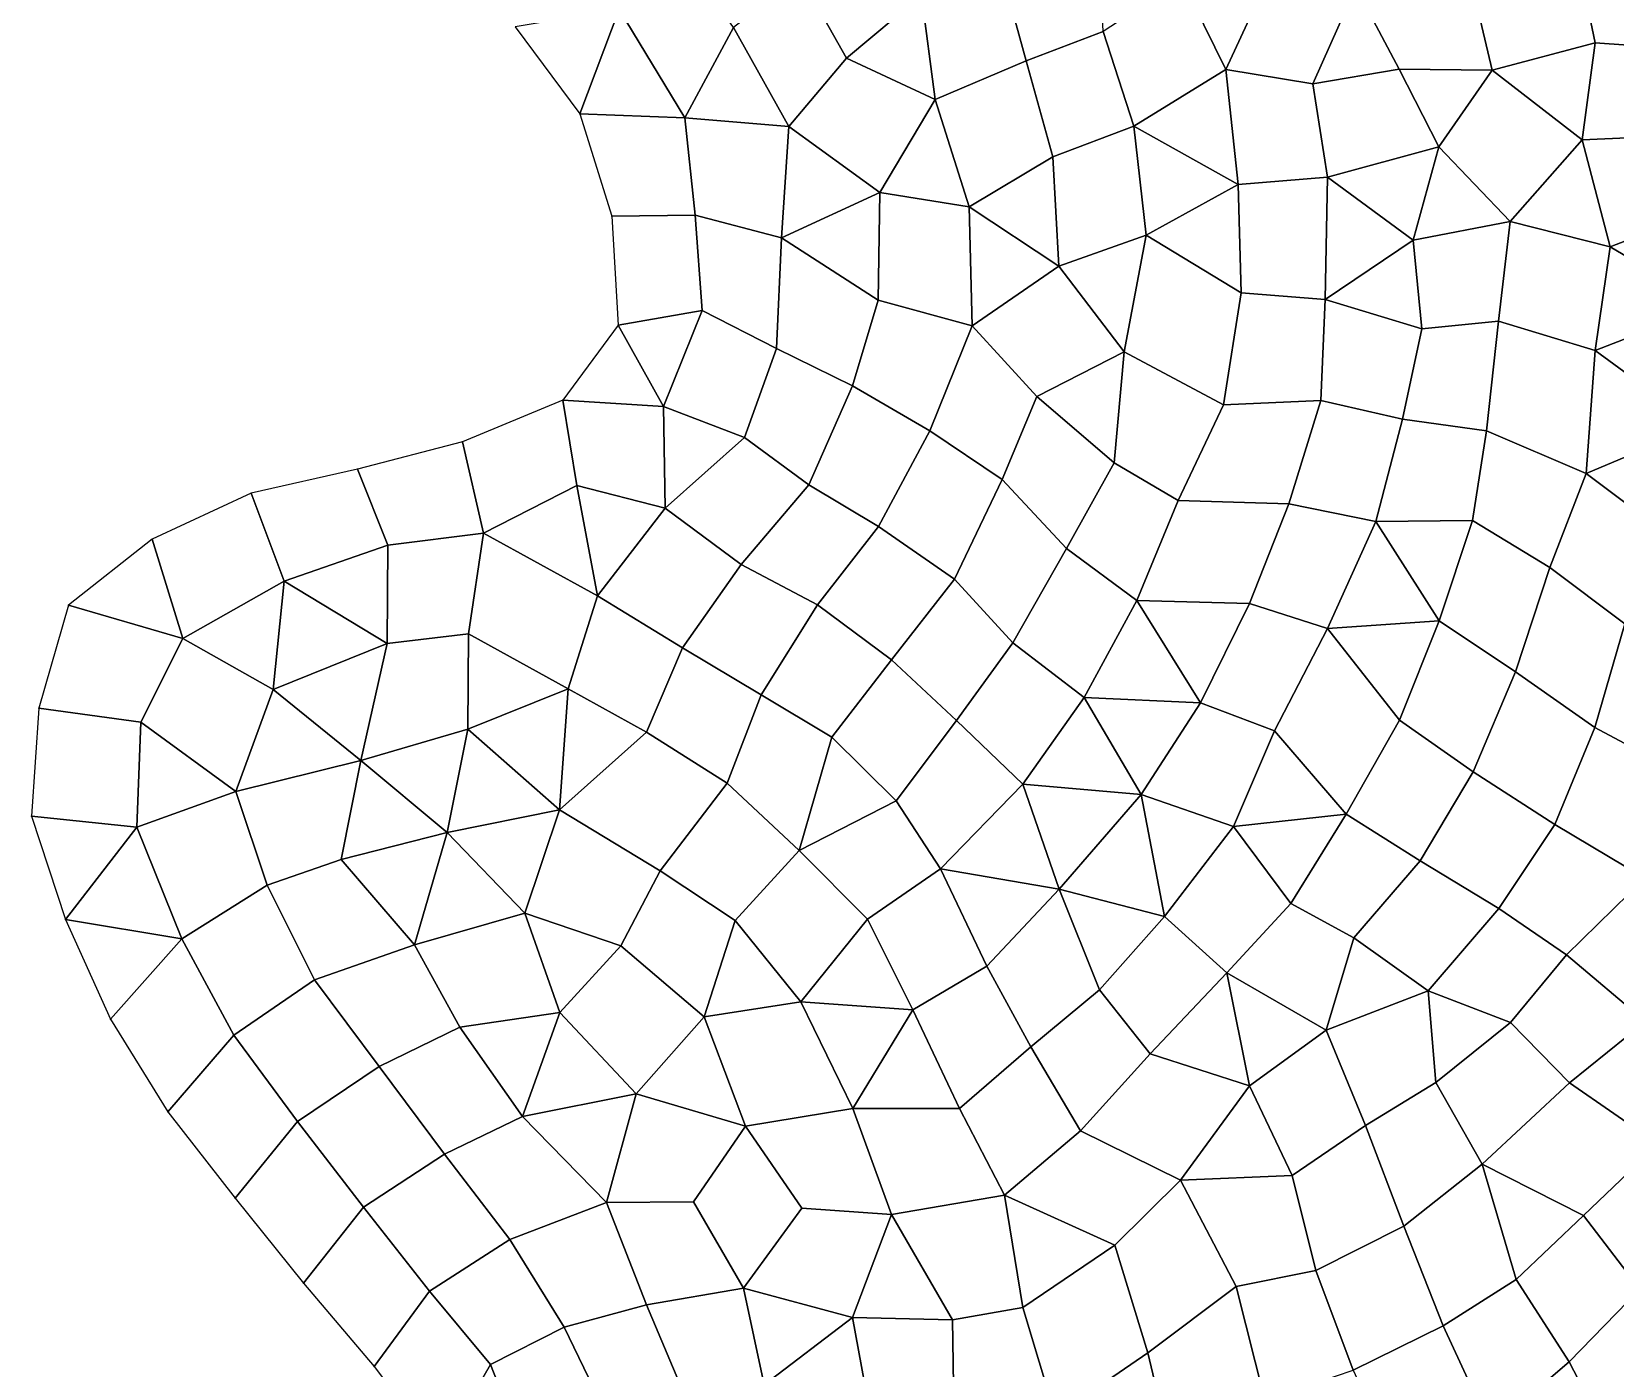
# Model space of a CAD drawing. Extents: x 727294 to 731543, y 8575035 to 8579824.
# Drawn here: x 730184.6 to 730474.3, y 8578945.2 to 8579189.8 of the extents above; entities that cross this region are included whole.
import ezdxf

# ---------------------------------------------------------------- set-up
doc = ezdxf.new("R2010")
doc.units = 0
for name, color, linetype in [('MESH_BOUND', 25, 'CONTINUOUS'), ('MESH_ELEMS', 250, 'CONTINUOUS'), ('MESH_NODES', 18, 'CONTINUOUS')]:
    doc.layers.add(name, color=color, linetype=linetype)

msp = doc.modelspace()

# ---------------------------------------------------------------- linework, layer by layer
at = {"layer": 'MESH_BOUND', "color": 25}
for points in [[(730273.08, 8579190.69, 38.08), (730284.91, 8579174.74, 38.02)], [(730284.91, 8579174.74, 38.02), (730290.74, 8579156.01, 38.17)], [(730290.74, 8579156.01, 38.17), (730291.93, 8579136.08, 38.17)], [(730291.93, 8579136.08, 38.17), (730281.78, 8579122.36, 38.17)], [(730281.78, 8579122.36, 38.17), (730263.47, 8579114.76, 38.17)], [(730263.47, 8579114.76, 38.17), (730244.26, 8579109.72, 38.17)], [(730244.26, 8579109.72, 38.17), (730224.8, 8579105.34, 38.17)], [(730224.8, 8579105.34, 38.17), (730206.68, 8579096.97, 38.17)], [(730206.68, 8579096.97, 38.17), (730191.39, 8579084.84, 38.17)], [(730191.39, 8579084.84, 38.17), (730185.97, 8579066.02, 38.17)], [(730185.97, 8579066.02, 38.17), (730184.63, 8579046.29, 38.17)], [(730184.63, 8579046.29, 38.17), (730190.84, 8579027.34, 38.17)], [(730190.84, 8579027.34, 38.17), (730199.08, 8579009.13, 38.17)], [(730199.08, 8579009.13, 38.17), (730209.53, 8578992.17, 38.17)], [(730209.53, 8578992.17, 38.17), (730221.83, 8578976.4, 38.17)], [(730221.83, 8578976.4, 38.17), (730234.34, 8578960.8, 38.17)], [(730234.34, 8578960.8, 38.17), (730247.3, 8578945.57, 38.17)], [(730247.3, 8578945.57, 38.17), (730259.23, 8578929.7, 38.17)]]:
    msp.add_polyline3d(points, dxfattribs=at)
at = {"layer": 'MESH_ELEMS', "color": 179}
for points in [[(730325.24, 8579199.97, 31.34), (730333.7, 8579184.95, 32.32), (730347.4, 8579196.44, 31.21), (730337.99, 8579211.97, 31.4)], [(730380.63, 8579189.79, 30.68), (730379.71, 8579209.21, 30.63), (730361.54, 8579202.68, 30.75), (730366.58, 8579184.45, 30.96)], [(730292.12, 8579193.83, 35.51), (730304.14, 8579174.03, 35.73), (730313.03, 8579190.56, 33.49), (730303.11, 8579205.06, 32.14)], [(730470.62, 8579187.74, 30.05), (730487.08, 8579186.59, 30), (730487.87, 8579204.63, 30.3), (730467.7, 8579201.78, 30.55)], [(730347.4, 8579196.44, 31.21), (730349.92, 8579177.36, 33.13), (730366.58, 8579184.45, 30.96), (730361.54, 8579202.68, 30.75)], [(730395.04, 8579199.27, 30.42), (730403.06, 8579182.87, 30.49), (730412.09, 8579202.38, 30.77), (730395.04, 8579199.27, 30.42)], [(730419.01, 8579180.25, 30.51), (730426.89, 8579197.93, 30.58), (730412.09, 8579202.38, 30.77), (730403.06, 8579182.87, 30.49)], [(730467.7, 8579201.78, 30.55), (730447.7, 8579200.05, 30.63), (730451.82, 8579182.73, 30.02), (730470.62, 8579187.74, 30.05)], [(730333.7, 8579184.95, 32.32), (730325.24, 8579199.97, 31.34), (730313.03, 8579190.56, 33.49), (730323.16, 8579172.44, 34.84)], [(730403.06, 8579182.87, 30.49), (730395.04, 8579199.27, 30.42), (730380.63, 8579189.79, 30.68), (730386.28, 8579172.49, 31.13)], [(730434.82, 8579182.93, 30.18), (730451.82, 8579182.73, 30.02), (730447.7, 8579200.05, 30.63), (730426.89, 8579197.93, 30.58)], [(730349.92, 8579177.36, 33.13), (730347.4, 8579196.44, 31.21), (730333.7, 8579184.95, 32.32), (730349.92, 8579177.36, 33.13)], [(730426.89, 8579197.93, 30.58), (730419.01, 8579180.25, 30.51), (730434.82, 8579182.93, 30.18), (730426.89, 8579197.93, 30.58)], [(730284.91, 8579174.74, 38.02), (730292.12, 8579193.83, 35.51), (730273.08, 8579190.69, 38.08), (730284.91, 8579174.74, 38.02)], [(730304.14, 8579174.03, 35.73), (730292.12, 8579193.83, 35.51), (730284.91, 8579174.74, 38.02), (730304.14, 8579174.03, 35.73)], [(730304.14, 8579174.03, 35.73), (730323.16, 8579172.44, 34.84), (730313.03, 8579190.56, 33.49), (730304.14, 8579174.03, 35.73)], [(730366.58, 8579184.45, 30.96), (730371.44, 8579166.87, 31.98), (730386.28, 8579172.49, 31.13), (730380.63, 8579189.79, 30.68)], [(730451.82, 8579182.73, 30.02), (730468.28, 8579169.98, 29.88), (730470.62, 8579187.74, 30.05), (730451.82, 8579182.73, 30.02)], [(730486.23, 8579170.76, 29.79), (730487.08, 8579186.59, 30), (730470.62, 8579187.74, 30.05), (730468.28, 8579169.98, 29.88)], [(730333.7, 8579184.95, 32.32), (730323.16, 8579172.44, 34.84), (730339.77, 8579160.36, 34.67), (730349.92, 8579177.36, 33.13)], [(730349.92, 8579177.36, 33.13), (730356.11, 8579157.74, 34.2), (730371.44, 8579166.87, 31.98), (730366.58, 8579184.45, 30.96)], [(730386.28, 8579172.49, 31.13), (730405.35, 8579161.8, 30.88), (730403.06, 8579182.87, 30.49), (730386.28, 8579172.49, 31.13)], [(730405.35, 8579161.8, 30.88), (730421.7, 8579163.17, 30.79), (730419.01, 8579180.25, 30.51), (730403.06, 8579182.87, 30.49)], [(730421.7, 8579163.17, 30.79), (730442.03, 8579168.69, 30.41), (730434.82, 8579182.93, 30.18), (730419.01, 8579180.25, 30.51)], [(730451.82, 8579182.73, 30.02), (730434.82, 8579182.93, 30.18), (730442.03, 8579168.69, 30.41), (730451.82, 8579182.73, 30.02)], [(730468.28, 8579169.98, 29.88), (730451.82, 8579182.73, 30.02), (730442.03, 8579168.69, 30.41), (730455.13, 8579155.08, 30.35)], [(730339.77, 8579160.36, 34.67), (730356.11, 8579157.74, 34.2), (730349.92, 8579177.36, 33.13), (730339.77, 8579160.36, 34.67)], [(730304.14, 8579174.03, 35.73), (730284.91, 8579174.74, 38.02), (730290.74, 8579156.01, 38.17), (730306, 8579156.19, 36.69)], [(730323.16, 8579172.44, 34.84), (730304.14, 8579174.03, 35.73), (730306, 8579156.19, 36.69), (730321.78, 8579152.04, 35.31)], [(730339.77, 8579160.36, 34.67), (730323.16, 8579172.44, 34.84), (730321.78, 8579152.04, 35.31), (730339.77, 8579160.36, 34.67)], [(730388.52, 8579152.53, 32.11), (730386.28, 8579172.49, 31.13), (730371.44, 8579166.87, 31.98), (730372.51, 8579146.88, 32.57)], [(730388.52, 8579152.53, 32.11), (730405.35, 8579161.8, 30.88), (730386.28, 8579172.49, 31.13), (730388.52, 8579152.53, 32.11)], [(730468.28, 8579169.98, 29.88), (730455.13, 8579155.08, 30.35), (730473.39, 8579150.44, 30.45), (730468.28, 8579169.98, 29.88)], [(730486.23, 8579170.76, 29.79), (730468.28, 8579169.98, 29.88), (730473.39, 8579150.44, 30.45), (730490.99, 8579157.26, 29.77)], [(730372.51, 8579146.88, 32.57), (730371.44, 8579166.87, 31.98), (730356.11, 8579157.74, 34.2), (730372.51, 8579146.88, 32.57)], [(730442.03, 8579168.69, 30.41), (730421.7, 8579163.17, 30.79), (730437.38, 8579151.65, 30.59), (730442.03, 8579168.69, 30.41)], [(730437.38, 8579151.65, 30.59), (730455.13, 8579155.08, 30.35), (730442.03, 8579168.69, 30.41), (730437.38, 8579151.65, 30.59)], [(730388.52, 8579152.53, 32.11), (730405.87, 8579141.99, 31.54), (730405.35, 8579161.8, 30.88), (730388.52, 8579152.53, 32.11)], [(730405.87, 8579141.99, 31.54), (730421.24, 8579140.8, 31.17), (730421.7, 8579163.17, 30.79), (730405.35, 8579161.8, 30.88)], [(730421.7, 8579163.17, 30.79), (730421.24, 8579140.8, 31.17), (730437.38, 8579151.65, 30.59), (730421.7, 8579163.17, 30.79)], [(730339.47, 8579140.66, 35.34), (730339.77, 8579160.36, 34.67), (730321.78, 8579152.04, 35.31), (730339.47, 8579140.66, 35.34)], [(730339.47, 8579140.66, 35.34), (730356.7, 8579135.99, 33.7), (730356.11, 8579157.74, 34.2), (730339.77, 8579160.36, 34.67)], [(730307.26, 8579138.78, 38.13), (730306, 8579156.19, 36.69), (730290.74, 8579156.01, 38.17), (730291.93, 8579136.08, 38.17)], [(730321.78, 8579152.04, 35.31), (730306, 8579156.19, 36.69), (730307.26, 8579138.78, 38.13), (730320.89, 8579131.8, 35.51)], [(730356.11, 8579157.74, 34.2), (730356.7, 8579135.99, 33.7), (730372.51, 8579146.88, 32.57), (730356.11, 8579157.74, 34.2)], [(730491.7, 8579139.64, 30.06), (730490.99, 8579157.26, 29.77), (730473.39, 8579150.44, 30.45), (730491.7, 8579139.64, 30.06)], [(730388.52, 8579152.53, 32.11), (730372.51, 8579146.88, 32.57), (730384.46, 8579131.19, 31.95), (730388.52, 8579152.53, 32.11)], [(730384.46, 8579131.19, 31.95), (730402.65, 8579121.52, 31.65), (730405.87, 8579141.99, 31.54), (730388.52, 8579152.53, 32.11)], [(730438.92, 8579135.45, 30.79), (730452.97, 8579136.8, 30.46), (730455.13, 8579155.08, 30.35), (730437.38, 8579151.65, 30.59)], [(730452.97, 8579136.8, 30.46), (730470.67, 8579131.46, 30.32), (730473.39, 8579150.44, 30.45), (730455.13, 8579155.08, 30.35)], [(730320.89, 8579131.8, 35.51), (730334.78, 8579125.02, 35.49), (730339.47, 8579140.66, 35.34), (730321.78, 8579152.04, 35.31)], [(730437.38, 8579151.65, 30.59), (730421.24, 8579140.8, 31.17), (730438.92, 8579135.45, 30.79), (730437.38, 8579151.65, 30.59)], [(730470.67, 8579131.46, 30.32), (730491.7, 8579139.64, 30.06), (730473.39, 8579150.44, 30.45), (730470.67, 8579131.46, 30.32)], [(730372.51, 8579146.88, 32.57), (730356.7, 8579135.99, 33.7), (730368.52, 8579123.03, 33.07), (730384.46, 8579131.19, 31.95)], [(730420.49, 8579122.28, 31.22), (730421.24, 8579140.8, 31.17), (730405.87, 8579141.99, 31.54), (730402.65, 8579121.52, 31.65)], [(730438.92, 8579135.45, 30.79), (730421.24, 8579140.8, 31.17), (730420.49, 8579122.28, 31.22), (730435.38, 8579118.88, 31.03)], [(730307.26, 8579138.78, 38.13), (730291.93, 8579136.08, 38.17), (730300.21, 8579121.21, 38.17), (730307.26, 8579138.78, 38.13)], [(730315.06, 8579115.55, 35.58), (730320.89, 8579131.8, 35.51), (730307.26, 8579138.78, 38.13), (730300.21, 8579121.21, 38.17)], [(730334.78, 8579125.02, 35.49), (730348.95, 8579116.78, 36.24), (730356.7, 8579135.99, 33.7), (730339.47, 8579140.66, 35.34)], [(730489.54, 8579117.59, 30), (730491.7, 8579139.64, 30.06), (730470.67, 8579131.46, 30.32), (730489.54, 8579117.59, 30)], [(730281.78, 8579122.36, 38.17), (730300.21, 8579121.21, 38.17), (730291.93, 8579136.08, 38.17), (730281.78, 8579122.36, 38.17)], [(730368.52, 8579123.03, 33.07), (730356.7, 8579135.99, 33.7), (730348.95, 8579116.78, 36.24), (730362.19, 8579107.87, 33.65)], [(730450.8, 8579116.76, 30.69), (730452.97, 8579136.8, 30.46), (730438.92, 8579135.45, 30.79), (730435.38, 8579118.88, 31.03)], [(730470.67, 8579131.46, 30.32), (730452.97, 8579136.8, 30.46), (730450.8, 8579116.76, 30.69), (730468.99, 8579108.94, 30.47)], [(730334.78, 8579125.02, 35.49), (730320.89, 8579131.8, 35.51), (730315.06, 8579115.55, 35.58), (730326.79, 8579106.91, 35.34)], [(730368.52, 8579123.03, 33.07), (730382.65, 8579110.88, 33.09), (730384.46, 8579131.19, 31.95), (730368.52, 8579123.03, 33.07)], [(730402.65, 8579121.52, 31.65), (730384.46, 8579131.19, 31.95), (730382.65, 8579110.88, 33.09), (730394.39, 8579104.02, 32.36)], [(730489.54, 8579117.59, 30), (730470.67, 8579131.46, 30.32), (730468.99, 8579108.94, 30.47), (730489.54, 8579117.59, 30)], [(730339.57, 8579099.26, 35.93), (730348.95, 8579116.78, 36.24), (730334.78, 8579125.02, 35.49), (730326.79, 8579106.91, 35.34)], [(730284.35, 8579106.76, 38.17), (730281.78, 8579122.36, 38.17), (730263.47, 8579114.76, 38.17), (730267.29, 8579098.04, 38.17)], [(730284.35, 8579106.76, 38.17), (730300.55, 8579102.6, 35.87), (730300.21, 8579121.21, 38.17), (730281.78, 8579122.36, 38.17)], [(730300.21, 8579121.21, 38.17), (730300.55, 8579102.6, 35.87), (730315.06, 8579115.55, 35.58), (730300.21, 8579121.21, 38.17)], [(730362.19, 8579107.87, 33.65), (730373.96, 8579095.24, 33.07), (730382.65, 8579110.88, 33.09), (730368.52, 8579123.03, 33.07)], [(730414.59, 8579103.39, 31.96), (730420.49, 8579122.28, 31.22), (730402.65, 8579121.52, 31.65), (730394.39, 8579104.02, 32.36)], [(730430.53, 8579100.16, 31.33), (730435.38, 8579118.88, 31.03), (730420.49, 8579122.28, 31.22), (730414.59, 8579103.39, 31.96)], [(730448.2, 8579100.35, 30.95), (730450.8, 8579116.76, 30.69), (730435.38, 8579118.88, 31.03), (730430.53, 8579100.16, 31.33)], [(730468.99, 8579108.94, 30.47), (730483.55, 8579098.05, 30.37), (730489.54, 8579117.59, 30), (730468.99, 8579108.94, 30.47)], [(730263.47, 8579114.76, 38.17), (730244.26, 8579109.72, 38.17), (730249.8, 8579095.85, 38.17), (730267.29, 8579098.04, 38.17)], [(730315.06, 8579115.55, 35.58), (730300.55, 8579102.6, 35.87), (730314.44, 8579092.3, 35.62), (730326.79, 8579106.91, 35.34)], [(730339.57, 8579099.26, 35.93), (730353.48, 8579089.64, 34.24), (730362.19, 8579107.87, 33.65), (730348.95, 8579116.78, 36.24)], [(730468.99, 8579108.94, 30.47), (730450.8, 8579116.76, 30.69), (730448.2, 8579100.35, 30.95), (730462.37, 8579091.77, 30.88)], [(730230.84, 8579089.25, 38.17), (730249.8, 8579095.85, 38.17), (730244.26, 8579109.72, 38.17), (730224.8, 8579105.34, 38.17)], [(730373.96, 8579095.24, 33.07), (730386.83, 8579085.73, 32.7), (730394.39, 8579104.02, 32.36), (730382.65, 8579110.88, 33.09)], [(730462.37, 8579091.77, 30.88), (730476.07, 8579081.44, 30.75), (730483.55, 8579098.05, 30.37), (730468.99, 8579108.94, 30.47)], [(730288.17, 8579086.6, 35.3), (730284.35, 8579106.76, 38.17), (730267.29, 8579098.04, 38.17), (730288.17, 8579086.6, 35.3)], [(730288.17, 8579086.6, 35.3), (730300.55, 8579102.6, 35.87), (730284.35, 8579106.76, 38.17), (730288.17, 8579086.6, 35.3)], [(730328.39, 8579084.94, 35.68), (730339.57, 8579099.26, 35.93), (730326.79, 8579106.91, 35.34), (730314.44, 8579092.3, 35.62)], [(730353.48, 8579089.64, 34.24), (730364.13, 8579077.98, 33.18), (730373.96, 8579095.24, 33.07), (730362.19, 8579107.87, 33.65)], [(730230.84, 8579089.25, 38.17), (730224.8, 8579105.34, 38.17), (730206.68, 8579096.97, 38.17), (730212.3, 8579078.75, 38.17)], [(730407.42, 8579085.18, 32.36), (730414.59, 8579103.39, 31.96), (730394.39, 8579104.02, 32.36), (730386.83, 8579085.73, 32.7)], [(730421.66, 8579080.59, 32.04), (730430.53, 8579100.16, 31.33), (730414.59, 8579103.39, 31.96), (730407.42, 8579085.18, 32.36)], [(730303.72, 8579077.08, 35.24), (730314.44, 8579092.3, 35.62), (730300.55, 8579102.6, 35.87), (730288.17, 8579086.6, 35.3)], [(730421.66, 8579080.59, 32.04), (730442.11, 8579082.02, 31.46), (730430.53, 8579100.16, 31.33), (730421.66, 8579080.59, 32.04)], [(730442.11, 8579082.02, 31.46), (730448.2, 8579100.35, 30.95), (730430.53, 8579100.16, 31.33), (730442.11, 8579082.02, 31.46)], [(730442.11, 8579082.02, 31.46), (730456.06, 8579072.69, 31.21), (730462.37, 8579091.77, 30.88), (730448.2, 8579100.35, 30.95)], [(730264.53, 8579079.63, 37.33), (730267.29, 8579098.04, 38.17), (730249.8, 8579095.85, 38.17), (730249.65, 8579077.87, 38.17)], [(730264.53, 8579079.63, 37.33), (730282.76, 8579069.58, 35.36), (730288.17, 8579086.6, 35.3), (730267.29, 8579098.04, 38.17)], [(730341.91, 8579074.87, 35.54), (730353.48, 8579089.64, 34.24), (730339.57, 8579099.26, 35.93), (730328.39, 8579084.94, 35.68)], [(730206.68, 8579096.97, 38.17), (730191.39, 8579084.84, 38.17), (730212.3, 8579078.75, 38.17), (730206.68, 8579096.97, 38.17)], [(730249.65, 8579077.87, 38.17), (730249.8, 8579095.85, 38.17), (730230.84, 8579089.25, 38.17), (730249.65, 8579077.87, 38.17)], [(730386.83, 8579085.73, 32.7), (730373.96, 8579095.24, 33.07), (730364.13, 8579077.98, 33.18), (730377.16, 8579067.95, 33.11)], [(730314.44, 8579092.3, 35.62), (730303.72, 8579077.08, 35.24), (730318.07, 8579068.46, 35.33), (730328.39, 8579084.94, 35.68)], [(730456.06, 8579072.69, 31.21), (730470.58, 8579062.48, 30.94), (730476.07, 8579081.44, 30.75), (730462.37, 8579091.77, 30.88)], [(730212.3, 8579078.75, 38.17), (730228.84, 8579069.41, 38.17), (730230.84, 8579089.25, 38.17), (730212.3, 8579078.75, 38.17)], [(730230.84, 8579089.25, 38.17), (730228.84, 8579069.41, 38.17), (730249.65, 8579077.87, 38.17), (730230.84, 8579089.25, 38.17)], [(730364.13, 8579077.98, 33.18), (730353.48, 8579089.64, 34.24), (730341.91, 8579074.87, 35.54), (730353.83, 8579063.75, 33.95)], [(730282.76, 8579069.58, 35.36), (730297.08, 8579061.63, 35.36), (730303.72, 8579077.08, 35.24), (730288.17, 8579086.6, 35.3)], [(730386.83, 8579085.73, 32.7), (730377.16, 8579067.95, 33.11), (730398.47, 8579067.02, 32.67), (730386.83, 8579085.73, 32.7)], [(730386.83, 8579085.73, 32.7), (730398.47, 8579067.02, 32.67), (730407.42, 8579085.18, 32.36), (730386.83, 8579085.73, 32.7)], [(730191.39, 8579084.84, 38.17), (730185.97, 8579066.02, 38.17), (730204.62, 8579063.47, 38.17), (730212.3, 8579078.75, 38.17)], [(730328.39, 8579084.94, 35.68), (730318.07, 8579068.46, 35.33), (730330.99, 8579060.72, 35.34), (730341.91, 8579074.87, 35.54)], [(730411.97, 8579061.85, 32.42), (730421.66, 8579080.59, 32.04), (730407.42, 8579085.18, 32.36), (730398.47, 8579067.02, 32.67)], [(730434.83, 8579063.81, 31.92), (730421.66, 8579080.59, 32.04), (730411.97, 8579061.85, 32.42), (730425.12, 8579046.62, 32.19)], [(730442.11, 8579082.02, 31.46), (730421.66, 8579080.59, 32.04), (730434.83, 8579063.81, 31.92), (730442.11, 8579082.02, 31.46)], [(730434.83, 8579063.81, 31.92), (730448.33, 8579054.37, 31.45), (730456.06, 8579072.69, 31.21), (730442.11, 8579082.02, 31.46)], [(730470.58, 8579062.48, 30.94), (730486.81, 8579053.84, 30.78), (730491.44, 8579071.8, 30.57), (730476.07, 8579081.44, 30.75)], [(730204.62, 8579063.47, 38.17), (730221.97, 8579050.79, 38.17), (730228.84, 8579069.41, 38.17), (730212.3, 8579078.75, 38.17)], [(730244.83, 8579056.46, 36.1), (730249.65, 8579077.87, 38.17), (730228.84, 8579069.41, 38.17), (730244.83, 8579056.46, 36.1)], [(730264.4, 8579062.21, 35.42), (730264.53, 8579079.63, 37.33), (730249.65, 8579077.87, 38.17), (730244.83, 8579056.46, 36.1)], [(730264.53, 8579079.63, 37.33), (730264.4, 8579062.21, 35.42), (730282.76, 8579069.58, 35.36), (730264.53, 8579079.63, 37.33)], [(730297.08, 8579061.63, 35.36), (730311.88, 8579052.33, 34.69), (730318.07, 8579068.46, 35.33), (730303.72, 8579077.08, 35.24)], [(730353.83, 8579063.75, 33.95), (730365.96, 8579052.11, 33.52), (730377.16, 8579067.95, 33.11), (730364.13, 8579077.98, 33.18)], [(730353.83, 8579063.75, 33.95), (730341.91, 8579074.87, 35.54), (730330.99, 8579060.72, 35.34), (730342.79, 8579049.04, 35.15)], [(730470.58, 8579062.48, 30.94), (730456.06, 8579072.69, 31.21), (730448.33, 8579054.37, 31.45), (730463.26, 8579044.75, 31.52)], [(730221.97, 8579050.79, 38.17), (730244.83, 8579056.46, 36.1), (730228.84, 8579069.41, 38.17), (730221.97, 8579050.79, 38.17)], [(730282.76, 8579069.58, 35.36), (730264.4, 8579062.21, 35.42), (730281.2, 8579047.4, 35.43), (730282.76, 8579069.58, 35.36)], [(730297.08, 8579061.63, 35.36), (730282.76, 8579069.58, 35.36), (730281.2, 8579047.4, 35.43), (730297.08, 8579061.63, 35.36)], [(730311.88, 8579052.33, 34.69), (730325.04, 8579039.96, 34.43), (730330.99, 8579060.72, 35.34), (730318.07, 8579068.46, 35.33)], [(730204.62, 8579063.47, 38.17), (730185.97, 8579066.02, 38.17), (730184.63, 8579046.29, 38.17), (730203.85, 8579044.24, 38.17)], [(730387.59, 8579050.21, 32.85), (730377.16, 8579067.95, 33.11), (730365.96, 8579052.11, 33.52), (730387.59, 8579050.21, 32.85)], [(730377.16, 8579067.95, 33.11), (730387.59, 8579050.21, 32.85), (730398.47, 8579067.02, 32.67), (730377.16, 8579067.95, 33.11)], [(730404.51, 8579044.36, 32.51), (730411.97, 8579061.85, 32.42), (730398.47, 8579067.02, 32.67), (730387.59, 8579050.21, 32.85)], [(730204.62, 8579063.47, 38.17), (730203.85, 8579044.24, 38.17), (730221.97, 8579050.79, 38.17), (730204.62, 8579063.47, 38.17)], [(730353.83, 8579063.75, 33.95), (730342.79, 8579049.04, 35.15), (730350.86, 8579036.64, 33.75), (730365.96, 8579052.11, 33.52)], [(730425.12, 8579046.62, 32.19), (730438.66, 8579038.07, 32.12), (730448.33, 8579054.37, 31.45), (730434.83, 8579063.81, 31.92)], [(730486.81, 8579053.84, 30.78), (730470.58, 8579062.48, 30.94), (730463.26, 8579044.75, 31.52), (730479.74, 8579034.95, 31.1)], [(730260.65, 8579043.26, 35.37), (730264.4, 8579062.21, 35.42), (730244.83, 8579056.46, 36.1), (730260.65, 8579043.26, 35.37)], [(730264.4, 8579062.21, 35.42), (730260.65, 8579043.26, 35.37), (730281.2, 8579047.4, 35.43), (730264.4, 8579062.21, 35.42)], [(730297.08, 8579061.63, 35.36), (730281.2, 8579047.4, 35.43), (730299.61, 8579036.29, 35.31), (730311.88, 8579052.33, 34.69)], [(730325.04, 8579039.96, 34.43), (730342.79, 8579049.04, 35.15), (730330.99, 8579060.72, 35.34), (730325.04, 8579039.96, 34.43)], [(730425.12, 8579046.62, 32.19), (730411.97, 8579061.85, 32.42), (730404.51, 8579044.36, 32.51), (730425.12, 8579046.62, 32.19)], [(730241.23, 8579038.35, 37.67), (730244.83, 8579056.46, 36.1), (730221.97, 8579050.79, 38.17), (730227.7, 8579033.65, 38.17)], [(730244.83, 8579056.46, 36.1), (730241.23, 8579038.35, 37.67), (730260.65, 8579043.26, 35.37), (730244.83, 8579056.46, 36.1)], [(730438.66, 8579038.07, 32.12), (730453, 8579029.37, 31.64), (730463.26, 8579044.75, 31.52), (730448.33, 8579054.37, 31.45)], [(730311.88, 8579052.33, 34.69), (730299.61, 8579036.29, 35.31), (730313.31, 8579027.16, 34.35), (730325.04, 8579039.96, 34.43)], [(730365.96, 8579052.11, 33.52), (730350.86, 8579036.64, 33.75), (730372.59, 8579032.91, 33.11), (730365.96, 8579052.11, 33.52)], [(730372.59, 8579032.91, 33.11), (730387.59, 8579050.21, 32.85), (730365.96, 8579052.11, 33.52), (730372.59, 8579032.91, 33.11)], [(730227.7, 8579033.65, 38.17), (730221.97, 8579050.79, 38.17), (730203.85, 8579044.24, 38.17), (730212.13, 8579023.82, 38.17)], [(730337.54, 8579027.42, 34.85), (730350.86, 8579036.64, 33.75), (730342.79, 8579049.04, 35.15), (730325.04, 8579039.96, 34.43)], [(730387.59, 8579050.21, 32.85), (730372.59, 8579032.91, 33.11), (730391.86, 8579027.89, 32.86), (730387.59, 8579050.21, 32.85)], [(730387.59, 8579050.21, 32.85), (730391.86, 8579027.89, 32.86), (730404.51, 8579044.36, 32.51), (730387.59, 8579050.21, 32.85)], [(730203.85, 8579044.24, 38.17), (730184.63, 8579046.29, 38.17), (730190.84, 8579027.34, 38.17), (730203.85, 8579044.24, 38.17)], [(730281.2, 8579047.4, 35.43), (730260.65, 8579043.26, 35.37), (730274.84, 8579028.54, 35.33), (730281.2, 8579047.4, 35.43)], [(730274.84, 8579028.54, 35.33), (730292.41, 8579022.53, 35.31), (730299.61, 8579036.29, 35.31), (730281.2, 8579047.4, 35.43)], [(730414.97, 8579030.28, 32.38), (730425.12, 8579046.62, 32.19), (730404.51, 8579044.36, 32.51), (730414.97, 8579030.28, 32.38)], [(730414.97, 8579030.28, 32.38), (730426.49, 8579024.03, 32.24), (730438.66, 8579038.07, 32.12), (730425.12, 8579046.62, 32.19)], [(730203.85, 8579044.24, 38.17), (730190.84, 8579027.34, 38.17), (730212.13, 8579023.82, 38.17), (730203.85, 8579044.24, 38.17)], [(730241.23, 8579038.35, 37.67), (730254.65, 8579022.71, 35.33), (730260.65, 8579043.26, 35.37), (730241.23, 8579038.35, 37.67)], [(730260.65, 8579043.26, 35.37), (730254.65, 8579022.71, 35.33), (730274.84, 8579028.54, 35.33), (730260.65, 8579043.26, 35.37)], [(730391.86, 8579027.89, 32.86), (730403.26, 8579017.59, 32.81), (730414.97, 8579030.28, 32.38), (730404.51, 8579044.36, 32.51)], [(730465.42, 8579020.92, 31.41), (730479.74, 8579034.95, 31.1), (730463.26, 8579044.75, 31.52), (730453, 8579029.37, 31.64)], [(730337.54, 8579027.42, 34.85), (730325.04, 8579039.96, 34.43), (730313.31, 8579027.16, 34.35), (730325.36, 8579012.28, 34.29)], [(730236.39, 8579016.34, 38.17), (730254.65, 8579022.71, 35.33), (730241.23, 8579038.35, 37.67), (730227.7, 8579033.65, 38.17)], [(730337.54, 8579027.42, 34.85), (730345.8, 8579010.84, 34.72), (730359.36, 8579018.82, 33.77), (730350.86, 8579036.64, 33.75)], [(730359.36, 8579018.82, 33.77), (730372.59, 8579032.91, 33.11), (730350.86, 8579036.64, 33.75), (730359.36, 8579018.82, 33.77)], [(730438.66, 8579038.07, 32.12), (730426.49, 8579024.03, 32.24), (730440.08, 8579014.33, 32), (730453, 8579029.37, 31.64)], [(730221.64, 8579006.2, 38.17), (730236.39, 8579016.34, 38.17), (730227.7, 8579033.65, 38.17), (730212.13, 8579023.82, 38.17)], [(730292.41, 8579022.53, 35.31), (730307.63, 8579009.58, 34.74), (730313.31, 8579027.16, 34.35), (730299.61, 8579036.29, 35.31)], [(730479.74, 8579034.95, 31.1), (730465.42, 8579020.92, 31.41), (730479.86, 8579008.71, 31.17), (730490.1, 8579017.05, 30.92)], [(730379.98, 8579014.5, 33.08), (730372.59, 8579032.91, 33.11), (730359.36, 8579018.82, 33.77), (730367.41, 8579004.07, 33.73)], [(730391.86, 8579027.89, 32.86), (730372.59, 8579032.91, 33.11), (730379.98, 8579014.5, 33.08), (730391.86, 8579027.89, 32.86)], [(730262.96, 8579007.69, 35.31), (730281.27, 8579010.32, 35.29), (730274.84, 8579028.54, 35.33), (730254.65, 8579022.71, 35.33)], [(730274.84, 8579028.54, 35.33), (730281.27, 8579010.32, 35.29), (730292.41, 8579022.53, 35.31), (730274.84, 8579028.54, 35.33)], [(730403.26, 8579017.59, 32.81), (730391.86, 8579027.89, 32.86), (730379.98, 8579014.5, 33.08), (730389.23, 8579002.79, 33.14)], [(730421.42, 8579007.13, 32.37), (730426.49, 8579024.03, 32.24), (730414.97, 8579030.28, 32.38), (730403.26, 8579017.59, 32.81)], [(730453, 8579029.37, 31.64), (730440.08, 8579014.33, 32), (730455.19, 8579008.49, 31.59), (730465.42, 8579020.92, 31.41)], [(730190.84, 8579027.34, 38.17), (730199.08, 8579009.13, 38.17), (730212.13, 8579023.82, 38.17), (730190.84, 8579027.34, 38.17)], [(730307.63, 8579009.58, 34.74), (730325.36, 8579012.28, 34.29), (730313.31, 8579027.16, 34.35), (730307.63, 8579009.58, 34.74)], [(730345.8, 8579010.84, 34.72), (730337.54, 8579027.42, 34.85), (730325.36, 8579012.28, 34.29), (730345.8, 8579010.84, 34.72)], [(730221.64, 8579006.2, 38.17), (730212.13, 8579023.82, 38.17), (730199.08, 8579009.13, 38.17), (730209.53, 8578992.17, 38.17)], [(730254.65, 8579022.71, 35.33), (730236.39, 8579016.34, 38.17), (730248.2, 8579000.45, 38.16), (730262.96, 8579007.69, 35.31)], [(730307.63, 8579009.58, 34.74), (730292.41, 8579022.53, 35.31), (730281.27, 8579010.32, 35.29), (730295.2, 8578995.45, 35.33)], [(730421.42, 8579007.13, 32.37), (730440.08, 8579014.33, 32), (730426.49, 8579024.03, 32.24), (730421.42, 8579007.13, 32.37)], [(730465.94, 8578997.47, 31.47), (730479.86, 8579008.71, 31.17), (730465.42, 8579020.92, 31.41), (730455.19, 8579008.49, 31.59)], [(730233.27, 8578990.42, 38.17), (730248.2, 8579000.45, 38.16), (730236.39, 8579016.34, 38.17), (730221.64, 8579006.2, 38.17)], [(730367.41, 8579004.07, 33.73), (730359.36, 8579018.82, 33.77), (730345.8, 8579010.84, 34.72), (730354.37, 8578992.8, 33.9)], [(730403.26, 8579017.59, 32.81), (730389.23, 8579002.79, 33.14), (730407.39, 8578996.9, 32.82), (730403.26, 8579017.59, 32.81)], [(730421.42, 8579007.13, 32.37), (730403.26, 8579017.59, 32.81), (730407.39, 8578996.9, 32.82), (730421.42, 8579007.13, 32.37)], [(730367.41, 8579004.07, 33.73), (730376.48, 8578988.67, 33.36), (730389.23, 8579002.79, 33.14), (730379.98, 8579014.5, 33.08)], [(730441.5, 8578997.56, 31.95), (730440.08, 8579014.33, 32), (730421.42, 8579007.13, 32.37), (730428.64, 8578989.69, 32.17)], [(730441.5, 8578997.56, 31.95), (730455.19, 8579008.49, 31.59), (730440.08, 8579014.33, 32), (730441.5, 8578997.56, 31.95)], [(730315.24, 8578989.52, 34.85), (730334.88, 8578992.81, 34.42), (730325.36, 8579012.28, 34.29), (730307.63, 8579009.58, 34.74)], [(730345.8, 8579010.84, 34.72), (730325.36, 8579012.28, 34.29), (730334.88, 8578992.81, 34.42), (730345.8, 8579010.84, 34.72)], [(730334.88, 8578992.81, 34.42), (730354.37, 8578992.8, 33.9), (730345.8, 8579010.84, 34.72), (730334.88, 8578992.81, 34.42)], [(730260.17, 8578984.44, 37), (730274.43, 8578991.34, 35.35), (730262.96, 8579007.69, 35.31), (730248.2, 8579000.45, 38.16)], [(730262.96, 8579007.69, 35.31), (730274.43, 8578991.34, 35.35), (730281.27, 8579010.32, 35.29), (730262.96, 8579007.69, 35.31)], [(730281.27, 8579010.32, 35.29), (730274.43, 8578991.34, 35.35), (730295.2, 8578995.45, 35.33), (730281.27, 8579010.32, 35.29)], [(730295.2, 8578995.45, 35.33), (730315.24, 8578989.52, 34.85), (730307.63, 8579009.58, 34.74), (730295.2, 8578995.45, 35.33)], [(730465.94, 8578997.47, 31.47), (730455.19, 8579008.49, 31.59), (730441.5, 8578997.56, 31.95), (730449.96, 8578982.62, 31.57)], [(730482.16, 8578986.23, 31.11), (730490.27, 8578996.55, 30.9), (730479.86, 8579008.71, 31.17), (730465.94, 8578997.47, 31.47)], [(730209.53, 8578992.17, 38.17), (730221.83, 8578976.4, 38.17), (730233.27, 8578990.42, 38.17), (730221.64, 8579006.2, 38.17)], [(730407.39, 8578996.9, 32.82), (730415.22, 8578980.51, 32.56), (730428.64, 8578989.69, 32.17), (730421.42, 8579007.13, 32.37)], [(730354.37, 8578992.8, 33.9), (730362.62, 8578976.95, 33.85), (730376.48, 8578988.67, 33.36), (730367.41, 8579004.07, 33.73)], [(730389.23, 8579002.79, 33.14), (730376.48, 8578988.67, 33.36), (730394.77, 8578979.7, 33.07), (730407.39, 8578996.9, 32.82)], [(730245.34, 8578974.76, 38.17), (730260.17, 8578984.44, 37), (730248.2, 8579000.45, 38.16), (730233.27, 8578990.42, 38.17)], [(730394.77, 8578979.7, 33.07), (730415.22, 8578980.51, 32.56), (730407.39, 8578996.9, 32.82), (730394.77, 8578979.7, 33.07)], [(730428.64, 8578989.69, 32.17), (730435.67, 8578971.24, 32.06), (730449.96, 8578982.62, 31.57), (730441.5, 8578997.56, 31.95)], [(730468.53, 8578973.18, 31.29), (730482.16, 8578986.23, 31.11), (730465.94, 8578997.47, 31.47), (730449.96, 8578982.62, 31.57)], [(730295.2, 8578995.45, 35.33), (730274.43, 8578991.34, 35.35), (730289.78, 8578975.58, 35.56), (730295.2, 8578995.45, 35.33)], [(730305.68, 8578975.72, 35.37), (730315.24, 8578989.52, 34.85), (730295.2, 8578995.45, 35.33), (730289.78, 8578975.58, 35.56)], [(730221.83, 8578976.4, 38.17), (730234.34, 8578960.8, 38.17), (730245.34, 8578974.76, 38.17), (730233.27, 8578990.42, 38.17)], [(730272.11, 8578968.84, 35.91), (730289.78, 8578975.58, 35.56), (730274.43, 8578991.34, 35.35), (730260.17, 8578984.44, 37)], [(730334.88, 8578992.81, 34.42), (730315.24, 8578989.52, 34.85), (730325.53, 8578974.52, 34.73), (730341.93, 8578973.37, 34.44)], [(730341.93, 8578973.37, 34.44), (730362.62, 8578976.95, 33.85), (730354.37, 8578992.8, 33.9), (730334.88, 8578992.81, 34.42)], [(730305.68, 8578975.72, 35.37), (730314.84, 8578959.94, 34.94), (730325.53, 8578974.52, 34.73), (730315.24, 8578989.52, 34.85)], [(730382.79, 8578967.76, 33.23), (730394.77, 8578979.7, 33.07), (730376.48, 8578988.67, 33.36), (730362.62, 8578976.95, 33.85)], [(730435.67, 8578971.24, 32.06), (730428.64, 8578989.69, 32.17), (730415.22, 8578980.51, 32.56), (730419.52, 8578963.16, 32.32)], [(730260.17, 8578984.44, 37), (730245.34, 8578974.76, 38.17), (730257.39, 8578959.39, 38.13), (730272.11, 8578968.84, 35.91)], [(730468.53, 8578973.18, 31.29), (730478.79, 8578959.7, 30.7), (730490.24, 8578973.13, 30.92), (730482.16, 8578986.23, 31.11)], [(730435.67, 8578971.24, 32.06), (730442.82, 8578953.01, 31.47), (730456.18, 8578961.52, 31.38), (730449.96, 8578982.62, 31.57)], [(730456.18, 8578961.52, 31.38), (730468.53, 8578973.18, 31.29), (730449.96, 8578982.62, 31.57), (730456.18, 8578961.52, 31.38)], [(730382.79, 8578967.76, 33.23), (730388.79, 8578948.09, 33.02), (730404.98, 8578960.19, 32.92), (730394.77, 8578979.7, 33.07)], [(730404.98, 8578960.19, 32.92), (730419.52, 8578963.16, 32.32), (730415.22, 8578980.51, 32.56), (730394.77, 8578979.7, 33.07)], [(730282.02, 8578952.77, 36.02), (730297.13, 8578956.88, 35.88), (730289.78, 8578975.58, 35.56), (730272.11, 8578968.84, 35.91)], [(730297.13, 8578956.88, 35.88), (730314.84, 8578959.94, 34.94), (730305.68, 8578975.72, 35.37), (730289.78, 8578975.58, 35.56)], [(730362.62, 8578976.95, 33.85), (730341.93, 8578973.37, 34.44), (730353.09, 8578954.11, 33.88), (730365.95, 8578956.4, 33.81)], [(730382.79, 8578967.76, 33.23), (730362.62, 8578976.95, 33.85), (730365.95, 8578956.4, 33.81), (730382.79, 8578967.76, 33.23)], [(730234.34, 8578960.8, 38.17), (730247.3, 8578945.57, 38.17), (730257.39, 8578959.39, 38.13), (730245.34, 8578974.76, 38.17)], [(730334.81, 8578954.54, 34.55), (730341.93, 8578973.37, 34.44), (730325.53, 8578974.52, 34.73), (730314.84, 8578959.94, 34.94)], [(730341.93, 8578973.37, 34.44), (730334.81, 8578954.54, 34.55), (730353.09, 8578954.11, 33.88), (730341.93, 8578973.37, 34.44)], [(730478.79, 8578959.7, 30.7), (730468.53, 8578973.18, 31.29), (730456.18, 8578961.52, 31.38), (730465.87, 8578946.43, 30.67)], [(730442.82, 8578953.01, 31.47), (730435.67, 8578971.24, 32.06), (730419.52, 8578963.16, 32.32), (730426.4, 8578944.92, 31.87)], [(730272.11, 8578968.84, 35.91), (730257.39, 8578959.39, 38.13), (730268.55, 8578945.94, 37.87), (730282.02, 8578952.77, 36.02)], [(730365.95, 8578956.4, 33.81), (730371.92, 8578936.48, 32.92), (730388.79, 8578948.09, 33.02), (730382.79, 8578967.76, 33.23)], [(730419.52, 8578963.16, 32.32), (730404.98, 8578960.19, 32.92), (730410.24, 8578939.45, 32.45), (730426.4, 8578944.92, 31.87)], [(730442.82, 8578953.01, 31.47), (730451.55, 8578934.18, 30.72), (730465.87, 8578946.43, 30.67), (730456.18, 8578961.52, 31.38)], [(730247.3, 8578945.57, 38.17), (730259.23, 8578929.7, 38.17), (730268.55, 8578945.94, 37.87), (730257.39, 8578959.39, 38.13)], [(730304.67, 8578938.95, 35.87), (730318.62, 8578942.24, 35.59), (730314.84, 8578959.94, 34.94), (730297.13, 8578956.88, 35.88)], [(730318.62, 8578942.24, 35.59), (730334.81, 8578954.54, 34.55), (730314.84, 8578959.94, 34.94), (730318.62, 8578942.24, 35.59)], [(730388.79, 8578948.09, 33.02), (730393.7, 8578927.61, 31.85), (730410.24, 8578939.45, 32.45), (730404.98, 8578960.19, 32.92)], [(730492.38, 8578945.56, 30.28), (730478.79, 8578959.7, 30.7), (730465.87, 8578946.43, 30.67), (730475.29, 8578928.32, 29.87)], [(730297.13, 8578956.88, 35.88), (730282.02, 8578952.77, 36.02), (730290.11, 8578936.16, 35.87), (730304.67, 8578938.95, 35.87)], [(730353.32, 8578938.19, 33.64), (730371.92, 8578936.48, 32.92), (730365.95, 8578956.4, 33.81), (730353.09, 8578954.11, 33.88)], [(730290.11, 8578936.16, 35.87), (730282.02, 8578952.77, 36.02), (730268.55, 8578945.94, 37.87), (730275.91, 8578927.28, 37.74)], [(730318.62, 8578942.24, 35.59), (730338.77, 8578932.95, 33.77), (730334.81, 8578954.54, 34.55), (730318.62, 8578942.24, 35.59)], [(730353.32, 8578938.19, 33.64), (730353.09, 8578954.11, 33.88), (730334.81, 8578954.54, 34.55), (730338.77, 8578932.95, 33.77)], [(730451.55, 8578934.18, 30.72), (730442.82, 8578953.01, 31.47), (730426.4, 8578944.92, 31.87), (730434.76, 8578926.71, 31.06)], [(730393.7, 8578927.61, 31.85), (730388.79, 8578948.09, 33.02), (730371.92, 8578936.48, 32.92), (730380.19, 8578914.13, 31.93)], [(730259.23, 8578929.7, 38.17), (730275.91, 8578927.28, 37.74), (730268.55, 8578945.94, 37.87), (730259.23, 8578929.7, 38.17)], [(730451.55, 8578934.18, 30.72), (730461.64, 8578917.35, 29.37), (730475.29, 8578928.32, 29.87), (730465.87, 8578946.43, 30.67)]]:
    msp.add_3dface(points, dxfattribs=at)
at = {"layer": 'MESH_NODES', "color": 18}
for p in [(730470.62, 8579187.74, 30.05), (730333.7, 8579184.95, 32.32), (730366.58, 8579184.45, 30.96), (730403.06, 8579182.87, 30.49), (730434.82, 8579182.93, 30.18), (730451.82, 8579182.73, 30.02), (730419.01, 8579180.25, 30.51), (730349.92, 8579177.36, 33.13), (730284.91, 8579174.74, 38.02), (730304.14, 8579174.03, 35.73), (730323.16, 8579172.44, 34.84), (730386.28, 8579172.49, 31.13), (730468.28, 8579169.98, 29.88), (730371.44, 8579166.87, 31.98), (730442.03, 8579168.69, 30.41), (730405.35, 8579161.8, 30.88), (730421.7, 8579163.17, 30.79), (730339.77, 8579160.36, 34.67), (730290.74, 8579156.01, 38.17), (730306, 8579156.19, 36.69), (730356.11, 8579157.74, 34.2), (730388.52, 8579152.53, 32.11), (730455.13, 8579155.08, 30.35), (730321.78, 8579152.04, 35.31), (730437.38, 8579151.65, 30.59), (730473.39, 8579150.44, 30.45), (730372.51, 8579146.88, 32.57), (730405.87, 8579141.99, 31.54), (730421.24, 8579140.8, 31.17), (730307.26, 8579138.78, 38.13), (730339.47, 8579140.66, 35.34), (730291.93, 8579136.08, 38.17), (730356.7, 8579135.99, 33.7), (730438.92, 8579135.45, 30.79), (730452.97, 8579136.8, 30.46), (730320.89, 8579131.8, 35.51), (730384.46, 8579131.19, 31.95), (730470.67, 8579131.46, 30.32), (730334.78, 8579125.02, 35.49), (730281.78, 8579122.36, 38.17), (730300.21, 8579121.21, 38.17), (730368.52, 8579123.03, 33.07), (730402.65, 8579121.52, 31.65), (730420.49, 8579122.28, 31.22), (730435.38, 8579118.88, 31.03), (730263.47, 8579114.76, 38.17), (730315.06, 8579115.55, 35.58), (730348.95, 8579116.78, 36.24), (730450.8, 8579116.76, 30.69), (730244.26, 8579109.72, 38.17), (730382.65, 8579110.88, 33.09), (730468.99, 8579108.94, 30.47), (730284.35, 8579106.76, 38.17), (730326.79, 8579106.91, 35.34), (730362.19, 8579107.87, 33.65), (730224.8, 8579105.34, 38.17), (730394.39, 8579104.02, 32.36), (730414.59, 8579103.39, 31.96), (730300.55, 8579102.6, 35.87), (730430.53, 8579100.16, 31.33), (730448.2, 8579100.35, 30.95), (730267.29, 8579098.04, 38.17), (730339.57, 8579099.26, 35.93), (730206.68, 8579096.97, 38.17), (730249.8, 8579095.85, 38.17), (730373.96, 8579095.24, 33.07), (730314.44, 8579092.3, 35.62), (730462.37, 8579091.77, 30.88), (730230.84, 8579089.25, 38.17), (730353.48, 8579089.64, 34.24), (730288.17, 8579086.6, 35.3), (730386.83, 8579085.73, 32.7), (730191.39, 8579084.84, 38.17), (730328.39, 8579084.94, 35.68), (730407.42, 8579085.18, 32.36), (730421.66, 8579080.59, 32.04), (730442.11, 8579082.02, 31.46), (730212.3, 8579078.75, 38.17), (730249.65, 8579077.87, 38.17), (730264.53, 8579079.63, 37.33), (730303.72, 8579077.08, 35.24), (730364.13, 8579077.98, 33.18), (730341.91, 8579074.87, 35.54), (730456.06, 8579072.69, 31.21), (730228.84, 8579069.41, 38.17), (730282.76, 8579069.58, 35.36), (730318.07, 8579068.46, 35.33), (730185.97, 8579066.02, 38.17), (730377.16, 8579067.95, 33.11), (730398.47, 8579067.02, 32.67), (730204.62, 8579063.47, 38.17), (730353.83, 8579063.75, 33.95), (730434.83, 8579063.81, 31.92), (730470.58, 8579062.48, 30.94), (730264.4, 8579062.21, 35.42), (730297.08, 8579061.63, 35.36), (730330.99, 8579060.72, 35.34), (730411.97, 8579061.85, 32.42), (730244.83, 8579056.46, 36.1), (730448.33, 8579054.37, 31.45), (730311.88, 8579052.33, 34.69), (730365.96, 8579052.11, 33.52), (730221.97, 8579050.79, 38.17), (730342.79, 8579049.04, 35.15), (730387.59, 8579050.21, 32.85), (730184.63, 8579046.29, 38.17), (730281.2, 8579047.4, 35.43), (730425.12, 8579046.62, 32.19), (730203.85, 8579044.24, 38.17), (730260.65, 8579043.26, 35.37), (730404.51, 8579044.36, 32.51), (730463.26, 8579044.75, 31.52), (730325.04, 8579039.96, 34.43), (730241.23, 8579038.35, 37.67), (730350.86, 8579036.64, 33.75), (730438.66, 8579038.07, 32.12), (730227.7, 8579033.65, 38.17), (730299.61, 8579036.29, 35.31), (730372.59, 8579032.91, 33.11), (730274.84, 8579028.54, 35.33), (730391.86, 8579027.89, 32.86), (730414.97, 8579030.28, 32.38), (730453, 8579029.37, 31.64), (730190.84, 8579027.34, 38.17), (730313.31, 8579027.16, 34.35), (730337.54, 8579027.42, 34.85), (730212.13, 8579023.82, 38.17), (730254.65, 8579022.71, 35.33), (730292.41, 8579022.53, 35.31), (730426.49, 8579024.03, 32.24), (730465.42, 8579020.92, 31.41), (730236.39, 8579016.34, 38.17), (730359.36, 8579018.82, 33.77), (730403.26, 8579017.59, 32.81), (730379.98, 8579014.5, 33.08), (730440.08, 8579014.33, 32), (730325.36, 8579012.28, 34.29), (730345.8, 8579010.84, 34.72), (730199.08, 8579009.13, 38.17), (730262.96, 8579007.69, 35.31), (730281.27, 8579010.32, 35.29), (730307.63, 8579009.58, 34.74), (730455.19, 8579008.49, 31.59), (730221.64, 8579006.2, 38.17), (730421.42, 8579007.13, 32.37), (730367.41, 8579004.07, 33.73), (730389.23, 8579002.79, 33.14), (730248.2, 8579000.45, 38.16), (730407.39, 8578996.9, 32.82), (730441.5, 8578997.56, 31.95), (730465.94, 8578997.47, 31.47), (730295.2, 8578995.45, 35.33), (730209.53, 8578992.17, 38.17), (730233.27, 8578990.42, 38.17), (730274.43, 8578991.34, 35.35), (730334.88, 8578992.81, 34.42), (730354.37, 8578992.8, 33.9), (730315.24, 8578989.52, 34.85), (730376.48, 8578988.67, 33.36), (730428.64, 8578989.69, 32.17), (730260.17, 8578984.44, 37), (730449.96, 8578982.62, 31.57), (730394.77, 8578979.7, 33.07), (730415.22, 8578980.51, 32.56), (730221.83, 8578976.4, 38.17), (730289.78, 8578975.58, 35.56), (730305.68, 8578975.72, 35.37), (730362.62, 8578976.95, 33.85), (730245.34, 8578974.76, 38.17), (730325.53, 8578974.52, 34.73), (730341.93, 8578973.37, 34.44), (730468.53, 8578973.18, 31.29), (730435.67, 8578971.24, 32.06), (730272.11, 8578968.84, 35.91), (730382.79, 8578967.76, 33.23), (730419.52, 8578963.16, 32.32), (730456.18, 8578961.52, 31.38), (730234.34, 8578960.8, 38.17), (730257.39, 8578959.39, 38.13), (730314.84, 8578959.94, 34.94), (730404.98, 8578960.19, 32.92), (730297.13, 8578956.88, 35.88), (730365.95, 8578956.4, 33.81), (730282.02, 8578952.77, 36.02), (730334.81, 8578954.54, 34.55), (730353.09, 8578954.11, 33.88), (730442.82, 8578953.01, 31.47), (730388.79, 8578948.09, 33.02), (730247.3, 8578945.57, 38.17), (730268.55, 8578945.94, 37.87), (730465.87, 8578946.43, 30.67)]:
    msp.add_point(p, dxfattribs=at)

doc.saveas('drawing.dxf')
